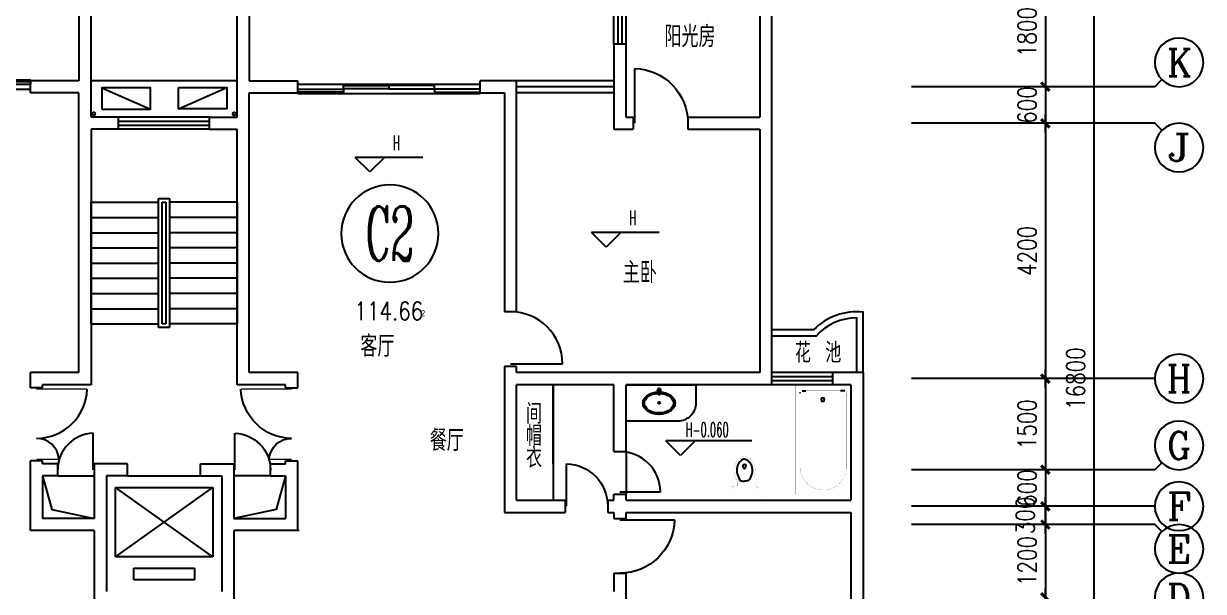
# Model space of a CAD drawing. Header units: millimetres. Extents: x 1697 to 35897, y 606 to 31682.
# Drawn here: x 16486 to 35897, y 11206 to 20545 of the extents above; entities that cross this region are included whole.
import ezdxf
from ezdxf.enums import TextEntityAlignment as Align

# ---------------------------------------------------------------- set-up
doc = ezdxf.new("R2010")
doc.units = ezdxf.units.MM
for name, color, linetype in [('AXIS', 3, 'Continuous'), ('AXIS_TEXT', 7, 'Continuous'), ('BALCONY', 6, 'Continuous'), ('JJ', 252, 'Continuous'), ('PUB_DIM', 3, 'Continuous'), ('PUB_TEXT', 7, 'Continuous'), ('STAIR', 2, 'Continuous'), ('WALL', 255, 'Continuous'), ('WINDOW', 2, 'Continuous'), ('WINDOW_TEXT', 7, 'Continuous')]:
    doc.layers.add(name, color=color, linetype=linetype)
doc.styles.add('-汉鼎简报宋', font='', dxfattribs={"width": 0.8})
doc.styles.add('_HZTXT', font='txt.shx', dxfattribs={"bigfont": 'HZTXT.shx'})
doc.styles.add('COMPLEX', font='COMPLEX')
doc.styles.add('DIM_FONT', font='SIMPLEX.shx', dxfattribs={"width": 0.8})
doc.styles.add('SIMPLEX', font='SIMPLEX.SHX')
doc.styles.get("Standard").update_dxf_attribs({"font": 'arial.ttf'})
doc.styles.get('-汉鼎简报宋').set_extended_font_data('汉鼎简报宋')
doc.dimstyles.new('AXIS', dxfattribs={"dimtxt": 300, "dimasz": 1, "dimexe": 250, "dimexo": 300, "dimgap": 150, "dimtad": 1, "dimdec": 0, "dimdsep": 46, "dimtxsty": 'DIM_FONT', "dimblk": '_DIMX', "dimcen": 2.5, "dimse1": 1, "dimse2": 1, "dimclrt": 7, "dimadec": 0, "dimazin": 0, "dimtfac": 1, "dimtdec": 0, "dimtix": 1, "dimtmove": 2, "dimatfit": 3, "dimldrblk": '_DIMX', "dimfxl": 1, "dimtolj": 1, "dimtzin": 0, "dimarcsym": 0})

# ---------------------------------------------------------------- blocks, each defined once
blk = doc.blocks.new('M_A17ORW')
for points in [[(-0.481, -0.001, 0.02, 0.02, 0), (-0.481, -0.308, 0.02, 0.02, 0)], [(0.481, 0.001, 0.02, 0.02, 0), (0.481, -0.691, 0.02, 0.02, 0)]]:
    blk.add_lwpolyline(points, format="xyseb")
for centre, radius, start, end in [((-0.501, -0.003), 0.307, 274.2492, 0.2101), ((0.505, 0.002), 0.699, 180.2762, 268.0603)]:
    blk.add_arc(centre, radius, start, end)
blk = doc.blocks.new('PENG-3')
at = {"color": 2}
for points in [[(18, -59, -0.05442), (100, -72, -0.079812), (182, -110, -0.107118), (243, -172, -0.139889), (263, -243, -0.139889), (243, -313, -0.107118), (182, -376, -0.079812), (100, -413, -0.067459), (-1, -427, -0.067459), (-103, -413, -0.079812), (-184, -376, -0.107118), (-245, -313, -0.139889), (-265, -243, -0.139889), (-245, -172, -0.107118), (-184, -110, -0.079812), (-103, -72, -0.055618), (-19, -59, -0.067459)], [(-21, -25), (-17, -94, 0.514779), (16, -94), (21, -24)]]:
    blk.add_lwpolyline(points, format="xyb", dxfattribs=at)
at = {"color": 3}
blk.add_lwpolyline([(17, -83, -0.054522), (94, -96, -0.079812), (168, -129, -0.107118), (222, -185, -0.139889), (239, -243, -0.139889), (222, -300, -0.107118), (168, -356, -0.079812), (94, -390, -0.067459), (-1, -403, -0.067459), (-97, -390, -0.079812), (-171, -356, -0.107118), (-225, -300, -0.139889), (-241, -243, -0.139889), (-225, -185, -0.107118), (-171, -129, -0.079812), (-97, -96, -0.055822), (-18, -83, -0.067459)], format="xyb", dxfattribs=at)
at = {"color": 8}
blk.add_lwpolyline([(-14, -13), (-10, -91, 0.416788), (9, -91), (13, -13)], format="xyb", dxfattribs=at)
blk.add_circle((2, -239), 16.1, dxfattribs=at)
at = {"color": 2}
blk.add_arc((0, -30), 29.6, 310.4655, 228.438, dxfattribs=at)
at = {"color": 3}
blk.add_arc((0, -30), 21.6, 301.9645, 236.6916, dxfattribs=at)
blk = doc.blocks.new('_E10XVY')
at = {"layer": 'WALL', "rotation": 90}
blk.add_blockref('PENG-3', (42, 4), dxfattribs=at)
at = {"style": 'DIM_FONT', "width": 0.8, "flags": 9}
for tag in ['XSIZE', 'YSIZE']:
    blk.add_attdef(tag, (0, 0), '', height=0.5, dxfattribs=at)
blk = doc.blocks.new('M_E4')
for p, q in [((670, -80), (670, -137)), ((670, -86), (670, -97)), ((670, -663), (670, -614))]:
    blk.add_line(p, q)
at = {"const_width": 1.5}
for points in [[(-750, -750), (-750, 0)], [(-750, 0), (750, 0)], [(750, 0), (750, -750)], [(608, -56), (640, -56)], [(670, -90), (670, -656)], [(750, -750), (-750, -750)], [(670, -663), (670, -655)]]:
    blk.add_lwpolyline(points, dxfattribs=at)
for points in [[(-399, -56, 0.930688), (-388, -693, 0.930688)], [(670, -86, 0.414214), (640, -56, 0.414214)], [(670, -90, 0.041784), (670, -85, 0.412615)], [(640, -693, 0.414214), (670, -663, 0.414214)]]:
    blk.add_lwpolyline(points, format="xyb", dxfattribs=at)
at = {"const_width": 1.5, "flags": 128}
for points in [[(-399, -56), (608, -56)], [(-399, -694), (645, -692)]]:
    blk.add_lwpolyline(points, dxfattribs=at)
for radius in [25, 23]:
    blk.add_circle((550, -381), radius)
blk.add_arc((640, -663), 30, 270, 280.176)
at = {"width": 0.8, "flags": 9}
for tag in ['XSIZE', 'YSIZE']:
    blk.add_attdef(tag, (0, 0), '', height=0.5, dxfattribs=at)
blk = doc.blocks.new('M_A2ZXL')
blk.add_line((-0.472, 0), (-0.472, -1))
blk.add_arc((-0.5, 0), 1, 271.6231, 0)
blk = doc.blocks.new('M_A12RWT')
blk.add_line((-0.5, 0.029), (0.5, 0.029))
blk = doc.blocks.new('M_E13')
for p, q in [((-572, 18), (-536, 18)), ((-572, 18), (-572, 18)), ((-536, -22), (-572, -21))]:
    blk.add_line(p, q)
at = {"const_width": 1.5}
for points in [[(-155, 240, 0.414214), (-220, 175, 0.414214)], [(-715, 0, -0.037932), (-709, 28, -0.057502), (-702, 46, -0.011128), (-686, 72, -0.047419), (-682, 78, -0.013557), (-669, 92, -0.010422), (-651, 109, -0.006492), (-632, 126, -0.010986), (-621, 135, -0.031118), (-607, 144, -0.031821), (-592, 152, -0.025304), (-572, 159, -0.028493), (-555, 164), (-520, 171), (-500, 175, -0.104917), (-492, 175, 0.047512), (-474, 173, 0.018859), (-460, 173, -0.025251), (-449, 173, -0.024361), (-434, 171, -0.018727), (-416, 168, -0.011084), (-401, 164, -0.017664), (-391, 161, -0.012553), (-375, 154, -0.012341), (-358, 147), (-320, 128, -0.005054), (-308, 122, -0.002567), (-285, 110)], [(-715, 0, 0.037932), (-709, -28, 0.057502), (-702, -46, 0.011128), (-686, -72, 0.047419), (-682, -78, 0.013557), (-669, -92, 0.010422), (-651, -109, 0.006492), (-632, -126, 0.010986), (-621, -135, 0.031118), (-607, -144, 0.031821), (-592, -152, 0.025304), (-572, -159, 0.028493), (-555, -164), (-520, -171), (-500, -175, 0.104917), (-492, -175, -0.047512), (-474, -173, -0.018859), (-460, -173, 0.025251), (-449, -173, 0.024361), (-434, -171, 0.018727), (-416, -168, 0.011084), (-401, -164, 0.017664), (-391, -161, 0.012553), (-375, -154, 0.012341), (-358, -147), (-320, -128, 0.005054), (-308, -122, 0.002567), (-285, -110)], [(-220, -175, 0.414214), (-155, -240, 0.414214)]]:
    blk.add_lwpolyline(points, format="xyb", dxfattribs=at)
for points in [[(0, 240), (-155, 240)], [(0, -240), (0, 240)], [(-220, 110), (-285, 110)], [(-220, 175), (-220, -175)], [(-285, -110), (-220, -110)], [(-155, -240), (0, -240)]]:
    blk.add_lwpolyline(points, dxfattribs=at)
for points in [[(-672, -1, -0.054114), (-666, 25, -0.08891), (-658, 39, -0.006714), (-643, 55, -0.014531), (-636, 63, -0.010713), (-618, 80, -0.017575), (-606, 90, -0.037222), (-591, 100, -0.034599), (-573, 109, -0.02298), (-556, 115, -0.023613), (-539, 119, -0.014842), (-522, 122, -0.012533), (-502, 125, -0.021838), (-477, 126, -0.029407), (-459, 125, -0.029465), (-436, 121, -0.031881), (-416, 114), (-371, 97), (-337, 83, -0.135973), (-324, 73, -0.099517), (-314, 52, -0.016651), (-311, 40, -0.010977), (-308, 20, -0.015331), (-308, 12, -0.010106), (-307, -1)], [(-672, -1, 0.054114), (-666, -26, 0.08891), (-658, -40, 0.006714), (-643, -57, 0.014531), (-636, -64, 0.010713), (-618, -82, 0.017575), (-606, -92, 0.037222), (-591, -102, 0.034599), (-573, -111, 0.02298), (-556, -117, 0.023613), (-539, -121, 0.014842), (-522, -124, 0.012533), (-502, -126, 0.021838), (-477, -127, 0.029407), (-459, -126, 0.029465), (-436, -122, 0.031881), (-416, -116), (-371, -99), (-337, -85, 0.135973), (-324, -75, 0.099517), (-314, -54, 0.016651), (-311, -41, 0.010977), (-308, -21, 0.015331), (-308, -13, 0.010106), (-307, -1)]]:
    blk.add_lwpolyline(points, format="xyb")
for centre, radius, start, end in [((-549, -3), 33.2, 100.0495, 259.9505), ((-536, -2), 20, 270, 90)]:
    blk.add_arc(centre, radius, start, end)
at = {"width": 0.8, "flags": 9}
for tag in ['XSIZE', 'YSIZE']:
    blk.add_attdef(tag, (0, 0), '', height=0.5, dxfattribs=at)
blk = doc.blocks.new('_DBLK')
blk.add_line((-0.45, 0), (-0.45, -0.95))
blk.add_arc((-0.45, 0), 0.95, 270, 0)
at = {"layer": 'WINDOW_TEXT', "style": 'SIMPLEX', "flags": 9}
blk.add_attdef('A', text='', height=1, dxfattribs=at).set_placement((0, 1.5), align=Align.MIDDLE)
blk = doc.blocks.new('_A4REV')
for p, q in [((-0.5, 0.0368), (0.5, 0.0368)), ((-0.5, -0.0147), (0.5, -0.0147))]:
    blk.add_line(p, q)
for points in [[(-0.5002, 0.0124), (-0.2502, 0.0124), (-0.2502, 0.0291), (-0.5002, 0.0291), (-0.5002, 0.0124)], [(-0.2502, -0.0061), (-0.0002, -0.0061), (-0.0002, 0.0106), (-0.2502, 0.0106), (-0.2502, -0.0061)], [(0.2502, -0.0061), (0.0002, -0.0061), (0.0002, 0.0106), (0.2502, 0.0106), (0.2502, -0.0061)], [(0.5002, 0.0124), (0.2502, 0.0124), (0.2502, 0.0291), (0.5002, 0.0291), (0.5002, 0.0124)]]:
    blk.add_lwpolyline(points)
blk = doc.blocks.new('_WBLK')
for p, q in [((-0.5, 0.5), (0.5, 0.5)), ((0.5, 0.167), (-0.5, 0.167)), ((0.5, -0.167), (-0.5, -0.167)), ((-0.5, -0.5), (0.5, -0.5))]:
    blk.add_line(p, q)
at = {"layer": 'WINDOW_TEXT', "style": 'SIMPLEX', "flags": 9}
blk.add_attdef('A', text='', height=1, dxfattribs=at).set_placement((0, 1.5), align=Align.MIDDLE)
blk = doc.blocks.new('_AXISO')
blk.add_circle((0, 0), 0.5)
at = {"layer": 'AXIS_TEXT', "style": 'COMPLEX', "width": 1.041667}
blk.add_attdef('A', text='', height=0.56, dxfattribs=at).set_placement((-0.25, -0.28), (0.25, -0.28), align=Align.FIT)
blk = doc.blocks.new('_DIMX')
blk.add_line((-150, 0), (150, 0))
at = {"const_width": 50}
blk.add_lwpolyline([(-70, -70), (70, 70)], dxfattribs=at)
blk = doc.blocks.new('*D82')
at = {"layer": 'AXIS', "color": 0, "lineweight": -2, "transparency": 16777216}
blk.add_line((33297, 14705), (33297, 13207), dxfattribs=at)
at = {"layer": 'DEFPOINTS', "color": 0, "transparency": 16777216}
for p in [(31097, 14706), (31097, 13206), (33297, 13206)]:
    blk.add_point(p, dxfattribs=at)
at = {"layer": 'AXIS', "color": 0, "lineweight": -2, "transparency": 16777216}
for p, rotation in [((33297, 14706), 90), ((33297, 13206), 270)]:
    blk.add_blockref('_DIMX', p, dxfattribs=dict(at, rotation=rotation))
at = {"layer": 'AXIS', "color": 7, "transparency": 16777216, "insert": (32997, 13956), "char_height": 300, "attachment_point": 5, "rotation": 90, "style": 'DIM_FONT'}
blk.add_mtext('\\A1;1500', dxfattribs=at)
blk = doc.blocks.new('*D83')
at = {"layer": 'AXIS', "color": 0, "lineweight": -2, "transparency": 16777216}
blk.add_line((34097, 23105), (34097, 6307), dxfattribs=at)
at = {"layer": 'DEFPOINTS', "color": 0, "transparency": 16777216}
for p in [(31097, 23106), (31097, 6306), (34097, 6306)]:
    blk.add_point(p, dxfattribs=at)
at = {"layer": 'AXIS', "color": 0, "lineweight": -2, "transparency": 16777216}
for p, rotation in [((34097, 23106), 90), ((34097, 6306), 270)]:
    blk.add_blockref('_DIMX', p, dxfattribs=dict(at, rotation=rotation))
at = {"layer": 'AXIS', "color": 7, "transparency": 16777216, "insert": (33797, 14706), "char_height": 300, "attachment_point": 5, "rotation": 90, "style": 'DIM_FONT'}
blk.add_mtext('\\A1;16800', dxfattribs=at)
blk = doc.blocks.new('_AXISO2')
blk.add_line((0.354, 0.146), (0.5, 0))
blk.add_circle((0, 0.5), 0.5)
at = {"layer": 'AXIS_TEXT', "style": 'COMPLEX', "width": 1.041667}
blk.add_attdef('A', text='', height=0.56, dxfattribs=at).set_placement((-0.25, 0.22), (0.25, 0.22), align=Align.FIT)
blk = doc.blocks.new('_AXISO1')
blk.add_line((0.354, -0.146), (0.5, 0))
blk.add_circle((0, -0.5), 0.5)
at = {"layer": 'AXIS_TEXT', "style": 'COMPLEX', "width": 1.041667}
blk.add_attdef('A', text='', height=0.56, dxfattribs=at).set_placement((-0.25, -0.78), (0.25, -0.78), align=Align.FIT)
blk = doc.blocks.new('*D85')
at = {"layer": 'AXIS', "color": 0, "lineweight": -2, "transparency": 16777216}
for p, q in [((33297, 13207), (33297, 13208)), ((33297, 13206), (33297, 12606)), ((33297, 12605), (33297, 12604))]:
    blk.add_line(p, q, dxfattribs=at)
at = {"layer": 'DEFPOINTS', "color": 0, "transparency": 16777216}
for p in [(31097, 13206), (31097, 12606), (33297, 12606)]:
    blk.add_point(p, dxfattribs=at)
at = {"layer": 'AXIS', "color": 0, "lineweight": -2, "transparency": 16777216}
for p, rotation in [((33297, 13206), 270), ((33297, 12606), 90)]:
    blk.add_blockref('_DIMX', p, dxfattribs=dict(at, rotation=rotation))
at = {"layer": 'AXIS', "color": 7, "transparency": 16777216, "insert": (32997, 12906), "char_height": 300, "attachment_point": 5, "rotation": 90, "style": 'DIM_FONT'}
blk.add_mtext('\\A1;600', dxfattribs=at)
blk = doc.blocks.new('*D86')
at = {"layer": 'AXIS', "color": 0, "lineweight": -2, "transparency": 16777216}
for p, q in [((33297, 12607), (33297, 12608)), ((33297, 12606), (33297, 12306)), ((33297, 12305), (33297, 12304))]:
    blk.add_line(p, q, dxfattribs=at)
at = {"layer": 'DEFPOINTS', "color": 0, "transparency": 16777216}
for p in [(31097, 12606), (31097, 12306), (33297, 12306)]:
    blk.add_point(p, dxfattribs=at)
at = {"layer": 'AXIS', "color": 0, "lineweight": -2, "transparency": 16777216}
for p, rotation in [((33297, 12606), 270), ((33297, 12306), 90)]:
    blk.add_blockref('_DIMX', p, dxfattribs=dict(at, rotation=rotation))
at = {"layer": 'AXIS', "color": 7, "transparency": 16777216, "insert": (32966, 12456), "char_height": 300, "attachment_point": 5, "rotation": 90, "style": 'DIM_FONT'}
blk.add_mtext('\\A1;300', dxfattribs=at)
blk = doc.blocks.new('*D87')
at = {"layer": 'AXIS', "color": 0, "lineweight": -2, "transparency": 16777216}
blk.add_line((33297, 12305), (33297, 11107), dxfattribs=at)
at = {"layer": 'DEFPOINTS', "color": 0, "transparency": 16777216}
for p in [(31097, 12306), (31097, 11106), (33297, 11106)]:
    blk.add_point(p, dxfattribs=at)
at = {"layer": 'AXIS', "color": 0, "lineweight": -2, "transparency": 16777216}
for p, rotation in [((33297, 12306), 90), ((33297, 11106), 270)]:
    blk.add_blockref('_DIMX', p, dxfattribs=dict(at, rotation=rotation))
at = {"layer": 'AXIS', "color": 7, "transparency": 16777216, "insert": (32997, 11706), "char_height": 300, "attachment_point": 5, "rotation": 90, "style": 'DIM_FONT'}
blk.add_mtext('\\A1;1200', dxfattribs=at)
blk = doc.blocks.new('*D88')
at = {"layer": 'AXIS', "color": 0, "lineweight": -2, "transparency": 16777216}
blk.add_line((33297, 11105), (33297, 9007), dxfattribs=at)
at = {"layer": 'DEFPOINTS', "color": 0, "transparency": 16777216}
for p in [(31097, 11106), (31097, 9006), (33297, 9006)]:
    blk.add_point(p, dxfattribs=at)
at = {"layer": 'AXIS', "color": 0, "lineweight": -2, "transparency": 16777216}
for p, rotation in [((33297, 11106), 90), ((33297, 9006), 270)]:
    blk.add_blockref('_DIMX', p, dxfattribs=dict(at, rotation=rotation))
at = {"layer": 'AXIS', "color": 7, "transparency": 16777216, "insert": (32997, 10056), "char_height": 300, "attachment_point": 5, "rotation": 90, "style": 'DIM_FONT'}
blk.add_mtext('\\A1;2100', dxfattribs=at)
blk = doc.blocks.new('*D91')
at = {"layer": 'AXIS', "color": 0, "lineweight": -2, "transparency": 16777216}
blk.add_line((33297, 21305), (33297, 19507), dxfattribs=at)
at = {"layer": 'DEFPOINTS', "color": 0, "transparency": 16777216}
for p in [(31097, 21306), (31097, 19506), (33297, 19506)]:
    blk.add_point(p, dxfattribs=at)
at = {"layer": 'AXIS', "color": 0, "lineweight": -2, "transparency": 16777216}
for p, rotation in [((33297, 21306), 90), ((33297, 19506), 270)]:
    blk.add_blockref('_DIMX', p, dxfattribs=dict(at, rotation=rotation))
at = {"layer": 'AXIS', "color": 7, "transparency": 16777216, "insert": (32997, 20406), "char_height": 300, "attachment_point": 5, "rotation": 90, "style": 'DIM_FONT'}
blk.add_mtext('\\A1;1800', dxfattribs=at)
blk = doc.blocks.new('*D92')
at = {"layer": 'AXIS', "color": 0, "lineweight": -2, "transparency": 16777216}
for p, q in [((33297, 19507), (33297, 19508)), ((33297, 19506), (33297, 18906)), ((33297, 18905), (33297, 18904))]:
    blk.add_line(p, q, dxfattribs=at)
at = {"layer": 'DEFPOINTS', "color": 0, "transparency": 16777216}
for p in [(31097, 19506), (31097, 18906), (33297, 18906)]:
    blk.add_point(p, dxfattribs=at)
at = {"layer": 'AXIS', "color": 0, "lineweight": -2, "transparency": 16777216}
for p, rotation in [((33297, 19506), 270), ((33297, 18906), 90)]:
    blk.add_blockref('_DIMX', p, dxfattribs=dict(at, rotation=rotation))
at = {"layer": 'AXIS', "color": 7, "transparency": 16777216, "insert": (32997, 19206), "char_height": 300, "attachment_point": 5, "rotation": 90, "style": 'DIM_FONT'}
blk.add_mtext('\\A1;600', dxfattribs=at)
blk = doc.blocks.new('*D93')
at = {"layer": 'AXIS', "color": 0, "lineweight": -2, "transparency": 16777216}
blk.add_line((33297, 18905), (33297, 14707), dxfattribs=at)
at = {"layer": 'DEFPOINTS', "color": 0, "transparency": 16777216}
for p in [(31097, 18906), (31097, 14706), (33297, 14706)]:
    blk.add_point(p, dxfattribs=at)
at = {"layer": 'AXIS', "color": 0, "lineweight": -2, "transparency": 16777216}
for p, rotation in [((33297, 18906), 90), ((33297, 14706), 270)]:
    blk.add_blockref('_DIMX', p, dxfattribs=dict(at, rotation=rotation))
at = {"layer": 'AXIS', "color": 7, "transparency": 16777216, "insert": (32997, 16806), "char_height": 300, "attachment_point": 5, "rotation": 90, "style": 'DIM_FONT'}
blk.add_mtext('\\A1;4200', dxfattribs=at)

msp = doc.modelspace()

# ---------------------------------------------------------------- linework, layer by layer
at = {"layer": 'AXIS'}
for p, q in [((35097.5, 19506.2), (31097.5, 19506.2)), ((35097.5, 18906.2), (31097.5, 18906.2)), ((35097.5, 14706.2), (31097.5, 14706.2)), ((35097.5, 13206.2), (31097.5, 13206.2)), ((35097.5, 12606.2), (31097.5, 12606.2)), ((35097.5, 12306.2), (31097.5, 12306.2))]:
    msp.add_line(p, q, dxfattribs=at)
at = {"layer": 'BALCONY'}
for p, q in [((19997.5, 19606.2), (17597.5, 19606.2)), ((17771.9, 19486.8), (18571.9, 19136.8)), ((19032.4, 19142.3), (19832.4, 19492.3)), ((30197.5, 14806.2), (30197.7, 15615.3))]:
    msp.add_line(p, q, dxfattribs=at)
for points in [[(17771.9, 19136.8), (18571.9, 19136.8), (18571.9, 19486.8), (17771.9, 19486.8)], [(19032.4, 19492.3), (19832.4, 19492.3), (19832.4, 19142.3), (19032.4, 19142.3)]]:
    msp.add_lwpolyline(points, close=True, dxfattribs=at)
for points in [[(30297.5, 14806.2), (30297.5, 15801.2, 0.2277092), (29483.3, 15506.2), (28797.5, 15506.2)], [(30197.5, 14806.2), (30197.5, 15706.2, 0.2134218), (29526.7, 15406.2), (28797.5, 15406.2)]]:
    msp.add_lwpolyline(points, format="xyb", dxfattribs=at)
for centre in [(17642.2, 19060.8), (19952.7, 19060.8)]:
    msp.add_circle(centre, 25, dxfattribs=at)
at = {"layer": 'JJ'}
for p, q in [((25197.5, 14606.2), (25197.5, 12706.2)), ((17047.5, 13106.2), (17647.5, 13106.2)), ((20547.5, 13106.2), (19947.5, 13106.2))]:
    msp.add_line(p, q, dxfattribs=at)
msp.add_lwpolyline([(26397.5, 14606.2), (27548.4, 14606.2), (27548.4, 14306.5, -0.4142136), (27248.4, 14006.5), (26397.5, 14006.5)], format="xyb", close=True, dxfattribs=at)
for points in [[(16797.5, 13106.2), (16951, 12554.8), (17647.5, 12406.2)], [(20797.5, 13106.2), (20644, 12554.8), (19947.5, 12406.2)]]:
    msp.add_lwpolyline(points, dxfattribs=at)
at = {"layer": 'PUB_DIM'}
for p, q in [((22183.8, 18104.4), (21943.8, 18344.4)), ((23056.9, 18344.4), (21943.8, 18344.4)), ((22423.8, 18344.4), (22183.8, 18104.4)), ((26072.2, 16868.1), (25832.2, 17108.1)), ((26945.3, 17108.1), (25832.2, 17108.1)), ((26312.2, 17108.1), (26072.2, 16868.1)), ((27295.4, 13441.1), (27055.4, 13681.1)), ((28468.5, 13681.1), (27055.4, 13681.1)), ((27535.4, 13681.1), (27295.4, 13441.1))]:
    msp.add_line(p, q, dxfattribs=at)
at = {"layer": 'STAIR'}
for p, q in [((18707.5, 15546.2), (18707.5, 17666.2)), ((18707.5, 17666.2), (18887.5, 17666.2)), ((18887.5, 17666.2), (18887.5, 15546.2)), ((17597.5, 17606.2), (18707.5, 17606.2)), ((17597.5, 15606.2), (17597.5, 17606.2)), ((18767.5, 15606.2), (18767.5, 17606.2)), ((18767.5, 17606.2), (18827.5, 17606.2)), ((18827.5, 17606.2), (18827.5, 15606.2)), ((19997.5, 17606.2), (18887.5, 17606.2)), ((19997.5, 17606.2), (19997.5, 15606.2)), ((17597.5, 17356.2), (18707.5, 17356.2)), ((19997.5, 17356.2), (18887.5, 17356.2)), ((17597.5, 17106.2), (18707.5, 17106.2)), ((19997.5, 17106.2), (18887.5, 17106.2)), ((17597.5, 16856.2), (18707.5, 16856.2)), ((19997.5, 16856.2), (18887.5, 16856.2)), ((17597.5, 16606.2), (18707.5, 16606.2)), ((19997.5, 16606.2), (18887.5, 16606.2)), ((17597.5, 16356.2), (18707.5, 16356.2)), ((19997.5, 16356.2), (18887.5, 16356.2)), ((17597.5, 16106.2), (18707.5, 16106.2)), ((19997.5, 16106.2), (18887.5, 16106.2)), ((17597.5, 15856.2), (18707.5, 15856.2)), ((19997.5, 15856.2), (18887.5, 15856.2)), ((17597.5, 15606.2), (18707.5, 15606.2)), ((18887.5, 15546.2), (18707.5, 15546.2)), ((18827.5, 15606.2), (18767.5, 15606.2)), ((19997.5, 15606.2), (18887.5, 15606.2)), ((17997.5, 11776.2), (17997.5, 12916.2)), ((17997.5, 12916.2), (19597.5, 12916.2)), ((19597.5, 11776.2), (17997.5, 12916.2)), ((17997.5, 11776.2), (19597.5, 12916.2)), ((19597.5, 12916.2), (19597.5, 11776.2)), ((19597.5, 11776.2), (17997.5, 11776.2)), ((18297.5, 11396.2), (18297.5, 11586.2)), ((18297.5, 11586.2), (19297.5, 11586.2)), ((19297.5, 11586.2), (19297.5, 11396.2)), ((19297.5, 11396.2), (18297.5, 11396.2))]:
    msp.add_line(p, q, dxfattribs=at)
at = {"layer": 'WALL'}
for p, q in [((17397.5, 21406.2), (17397.5, 19606.2)), ((17597.5, 19006.2), (17597.5, 21406.2)), ((19997.5, 19006.2), (19997.5, 21406.2)), ((20197.5, 21406.2), (20197.5, 19606.2)), ((28597.5, 21406.2), (28597.5, 19006.2)), ((28797.5, 14606.2), (28797.5, 21406.2)), ((26197.5, 20206.2), (26197.5, 18806.2)), ((26397.5, 20206.2), (26197.5, 20206.2)), ((26397.5, 19006.2), (26397.5, 20206.2)), ((16597.5, 19406.2), (16597.5, 19606.2)), ((17397.5, 19606.2), (16597.5, 19606.2)), ((20197.5, 19606.2), (20997.5, 19606.2)), ((20997.5, 19406.2), (20997.5, 19606.2)), ((24597.5, 19606.2), (23997.5, 19606.2)), ((23997.5, 19406.2), (23997.5, 19606.2)), ((24597.5, 15806.2), (24597.5, 19606.2)), ((17397.5, 19406.2), (16597.5, 19406.2)), ((17397.5, 14806.2), (17397.5, 19406.2)), ((20197.5, 19406.2), (20997.5, 19406.2)), ((20197.5, 14806.2), (20197.5, 19406.2)), ((23997.5, 19406.2), (24397.5, 19406.2)), ((24397.5, 19406.2), (24397.5, 15806.2)), ((18047.5, 19006.2), (17597.5, 19006.2)), ((18047.5, 18806.2), (18047.5, 19006.2)), ((19547.5, 18806.2), (19547.5, 19006.2)), ((19547.5, 19006.2), (19997.5, 19006.2)), ((26397.5, 19006.2), (26517.5, 19006.2)), ((26517.5, 19006.2), (26517.5, 18806.2)), ((27417.5, 19006.2), (28597.5, 19006.2)), ((27417.5, 19006.2), (27417.5, 18806.2)), ((17597.5, 18806.2), (17597.5, 14606.2)), ((18047.5, 18806.2), (17597.5, 18806.2)), ((19547.5, 18806.2), (19997.5, 18806.2)), ((19997.5, 14606.2), (19997.5, 18806.2)), ((26197.5, 18806.2), (26517.5, 18806.2)), ((27417.5, 18806.2), (28597.5, 18806.2)), ((28597.5, 18806.2), (28597.5, 14806.2)), ((24597.5, 15806.2), (24397.5, 15806.2)), ((17397.5, 14806.2), (16597.5, 14806.2)), ((16597.5, 14556.2), (16597.5, 14806.2)), ((20997.5, 14806.2), (20197.5, 14806.2)), ((20997.5, 14556.2), (20997.5, 14806.2)), ((24397.5, 14906.2), (24397.5, 12506.2)), ((24597.5, 14906.2), (24397.5, 14906.2)), ((24597.5, 14806.2), (24597.5, 14906.2)), ((28597.5, 14806.2), (24597.5, 14806.2)), ((30297.6, 14806.2), (29802.1, 14806.2)), ((29802.1, 14606.2), (29802.1, 14806.2)), ((30297.6, 14806.2), (30297.6, 8906.2)), ((16797.5, 14556.2), (16797.5, 14606.2)), ((17597.5, 14606.2), (16797.5, 14606.2)), ((20797.5, 14606.2), (19997.5, 14606.2)), ((20797.5, 14556.2), (20797.5, 14606.2)), ((24597.5, 12706.2), (24597.5, 14606.2)), ((26197.5, 14606.2), (24597.5, 14606.2)), ((26197.5, 13506.2), (26197.5, 14606.2)), ((26397.5, 13506.2), (26397.5, 14606.2)), ((28797.5, 14606.2), (26397.5, 14606.2)), ((30097.6, 14606.2), (29802.1, 14606.2)), ((30097.6, 14606.2), (30097.6, 12706.2)), ((16797.5, 14556.2), (16597.5, 14556.2)), ((20797.5, 14556.2), (20997.5, 14556.2)), ((26197.5, 13506.2), (26397.5, 13506.2)), ((16597.5, 12206.2), (16597.5, 13356.2)), ((16797.5, 13356.2), (16597.5, 13356.2)), ((16797.5, 13306.2), (16797.5, 13356.2)), ((17047.5, 13306.2), (16797.5, 13306.2)), ((17047.5, 13106.2), (17047.5, 13306.2)), ((18197.5, 13306.2), (17647.5, 13306.2)), ((17647.5, 13306.2), (17647.5, 12406.2)), ((18197.5, 13106.2), (18197.5, 13306.2)), ((19397.5, 13306.2), (19947.5, 13306.2)), ((19397.5, 13106.2), (19397.5, 13306.2)), ((19947.5, 13306.2), (19947.5, 12406.2)), ((20547.5, 13306.2), (20797.5, 13306.2)), ((20547.5, 13106.2), (20547.5, 13306.2)), ((20797.5, 13306.2), (20797.5, 13356.2)), ((20797.5, 13356.2), (20997.5, 13356.2)), ((20997.5, 12206.2), (20997.5, 13356.2)), ((16797.5, 13106.2), (16797.5, 12406.2)), ((17047.5, 13106.2), (16797.5, 13106.2)), ((17847.5, 13106.2), (17847.5, 11206.2)), ((18197.5, 13106.2), (17847.5, 13106.2)), ((19397.5, 13106.2), (19747.5, 13106.2)), ((19747.5, 13106.2), (19747.5, 11206.2)), ((20547.5, 13106.2), (20797.5, 13106.2)), ((20797.5, 13106.2), (20797.5, 12406.2)), ((24597.5, 12706.2), (25397.5, 12706.2)), ((25397.5, 12706.2), (25397.5, 12506.2)), ((26097.5, 12706.2), (26197.5, 12706.2)), ((26097.5, 12706.2), (26097.5, 12506.2)), ((26197.5, 12706.2), (26197.5, 12806.2)), ((26197.5, 12806.2), (26397.5, 12806.2)), ((26397.5, 12706.2), (26397.5, 12806.2)), ((26397.5, 12706.2), (30097.6, 12706.2)), ((24397.5, 12506.2), (25397.5, 12506.2)), ((26097.5, 12506.2), (26197.5, 12506.2)), ((26197.5, 12506.2), (26197.5, 12406.2)), ((26397.5, 12406.2), (26397.5, 12506.2)), ((26397.5, 12506.2), (30097.6, 12506.2)), ((30097.6, 12506.2), (30097.6, 9106.2)), ((17647.5, 12406.2), (16797.5, 12406.2)), ((19947.5, 12406.2), (20797.5, 12406.2)), ((26197.5, 12406.2), (26397.5, 12406.2)), ((17647.5, 12206.2), (16597.5, 12206.2)), ((17647.5, 12206.2), (17647.5, 11006.2)), ((21022.5, 12206.2), (19947.5, 12206.2)), ((19947.5, 12206.2), (19947.5, 11006.2)), ((26197.5, 11506.2), (26197.5, 11206.2)), ((26197.5, 11506.2), (26397.5, 11506.2)), ((26397.5, 9106.2), (26397.5, 11506.2))]:
    msp.add_line(p, q, dxfattribs=at)
at = {"layer": 'WINDOW'}
for p, q in [((26197.5, 19606.2), (24597.5, 19606.2)), ((26197.5, 19506.2), (24597.5, 19506.2)), ((26197.5, 19406.2), (24597.5, 19406.2)), ((25197.5, 13306.2), (25197.5, 14606.2)), ((26397.5, 13506.2), (26397.5, 12806.2))]:
    msp.add_line(p, q, dxfattribs=at)

# ---------------------------------------------------------------- block references
at = {"layer": 'AXIS'}
ref = msp.add_blockref('_AXISO2', (35497.5, 19506.2), dxfattribs=dict(at, xscale=-800, yscale=800, zscale=800))
ref.add_attrib('A', 'K', dxfattribs={"layer": 'AXIS_TEXT', "height": 448, "rotation": 360, "style": 'COMPLEX', "width": 0.986842}).set_placement((35297.5, 19682.2), (35697.5, 19682.2), align=Align.FIT)
ref = msp.add_blockref('_AXISO1', (35497.5, 18906.2), dxfattribs=dict(at, xscale=-800, yscale=800, zscale=800))
ref.add_attrib('A', 'J', dxfattribs={"layer": 'AXIS_TEXT', "height": 448, "rotation": 360, "style": 'COMPLEX', "width": 1.704545}).set_placement((35297.5, 18282.2), (35697.5, 18282.2), align=Align.FIT)
ref = msp.add_blockref('_AXISO', (22512.1, 17091.2), dxfattribs=dict(at, xscale=-1600, yscale=1600, zscale=1600, rotation=180))
ref.add_attrib('A', 'C2', dxfattribs={"layer": 'AXIS_TEXT', "height": 896, "style": 'COMPLEX', "width": 0.535714}).set_placement((22112.1, 16643.2), (22912.1, 16643.2), align=Align.FIT)
ref = msp.add_blockref('_AXISO', (35497.5, 14706.2), dxfattribs=dict(at, xscale=-800, yscale=800, zscale=800))
ref.add_attrib('A', 'H', dxfattribs={"layer": 'AXIS_TEXT', "height": 448, "style": 'COMPLEX', "width": 0.9375}).set_placement((35297.5, 14482.2), (35697.5, 14482.2), align=Align.FIT)
ref = msp.add_blockref('_AXISO2', (35497.5, 13206.2), dxfattribs=dict(at, xscale=-800, yscale=800, zscale=800))
ref.add_attrib('A', 'G', dxfattribs={"layer": 'AXIS_TEXT', "height": 448, "rotation": 360, "style": 'COMPLEX', "width": 1.041667}).set_placement((35297.5, 13382.2), (35697.5, 13382.2), align=Align.FIT)
ref = msp.add_blockref('_AXISO', (35497.5, 12606.2), dxfattribs=dict(at, xscale=-800, yscale=800, zscale=800))
ref.add_attrib('A', 'F', dxfattribs={"layer": 'AXIS_TEXT', "height": 448, "style": 'COMPLEX', "width": 1.171875}).set_placement((35297.5, 12382.2), (35697.5, 12382.2), align=Align.FIT)
ref = msp.add_blockref('_AXISO1', (35497.5, 12306.2), dxfattribs=dict(at, xscale=-800, yscale=800, zscale=800))
ref.add_attrib('A', 'E', dxfattribs={"layer": 'AXIS_TEXT', "height": 448, "rotation": 360, "style": 'COMPLEX', "width": 1.171875}).set_placement((35297.5, 11682.2), (35697.5, 11682.2), align=Align.FIT)
ref = msp.add_blockref('_AXISO', (35497.5, 11106.2), dxfattribs=dict(at, xscale=-800, yscale=800, zscale=800))
ref.add_attrib('A', 'D', dxfattribs={"layer": 'AXIS_TEXT', "height": 448, "style": 'COMPLEX', "width": 1.102941}).set_placement((35297.5, 10882.2), (35697.5, 10882.2), align=Align.FIT)
at = {"layer": 'BALCONY', "xscale": -1.200000000011642, "yscale": 1.200000000011642, "zscale": 1.2, "rotation": 270}
msp.add_blockref('M_E4', (30092.4, 13701), dxfattribs=at)
at = {"layer": 'JJ', "rotation": 270}
for name, p in [('_E10XVY', (26937.5, 14586.6)), ('M_E13', (28347.7, 12712.2))]:
    msp.add_blockref(name, p, dxfattribs=at)
at = {"layer": 'WINDOW'}
for name, p, xscale, yscale, zscale, rotation in [('_WBLK', (26297.5, 20706.2), 1000, 200, 1000, 90), ('M_A2ZXL', (26967.5, 18906.2), -900, 900, 900, 180), ('_DBLK', (24497.5, 15356.2), 900, 900, 900, 90), ('M_A17ORW', (16697.5, 13956.2), 1200, 1200, 1200, 90), ('M_A17ORW', (20897.5, 13956.2), -1200, 1200, 1200, 270), ('_DBLK', (26297.5, 13156.2), -700, -700, 700, 270), ('M_A2ZXL', (25747.5, 12606.2), -700, 700, 700, 180), ('M_A12RWT', (18797.5, 13140.5), -1200, 1200, 1200, 180), ('M_A2ZXL', (26297.5, 11956.2), 900, -900, 900, 270)]:
    msp.add_blockref(name, p, dxfattribs=dict(at, xscale=xscale, yscale=yscale, zscale=zscale, rotation=rotation))
for name, p, xscale, yscale, zscale in [('_A4REV', (15097.5, 19506.2), -3000, 3000, 3000), ('_A4REV', (22497.5, 19506.2), 3000, -3000, 3000), ('_WBLK', (18797.5, 18906.2), -1500, 200.0000000000582, 1500), ('_WBLK', (29302.1, 14706.2), -1000, 199.9999999634456, 1000), ('M_A2ZXL', (17347.5, 13206.2), -600, -600, 600), ('M_A2ZXL', (20247.5, 13206.2), 600, -600, 600)]:
    msp.add_blockref(name, p, dxfattribs=dict(at, xscale=xscale, yscale=yscale, zscale=zscale))

# ---------------------------------------------------------------- texts
at = {"style": 'DIM_FONT', "oblique": -180, "text_generation_flag": 4, "width": 0.8, "flags": 9}
for tag, s in [('YSIZE', '500'), ('XSIZE', '1500')]:
    msp.add_attdef(tag, (28625.4, 12770.1), s, height=0.55, rotation=90, dxfattribs=at)
at = {"layer": 'PUB_DIM', "style": 'DIM_FONT', "width": 0.5}
for s, p in [('H', (22620.3, 18584.4)), ('H', (26508.8, 17348.1)), ('H-0.060', (27732, 13866.1))]:
    msp.add_text(s, height=240, dxfattribs=at).set_placement(p, align=Align.MIDDLE)
at = {"layer": 'PUB_TEXT', "width": 0.8}
for s, height, style, p in [('阳光房', 350, '_HZTXT', (27030.3, 20156.8)), ('主卧', 350, '_HZTXT', (26345.3, 16274.1)), ('114.66', 300, '_HZTXT', (21929.7, 15668.4)), ('2', 100, '-汉鼎简报宋', (23024.5, 15731)), ('客厅', 350, '_HZTXT', (22027.4, 15064.1)), ('花 池', 330, '_HZTXT', (29176.4, 14966.6)), ('餐厅', 350, '_HZTXT', (23168.2, 13514.8))]:
    msp.add_text(s, height=height, dxfattribs=dict(at, style=style)).set_placement(p)
at = {"layer": 'PUB_TEXT', "style": '_HZTXT', "width": 0.8}
for s, p in [('间', (24884.5, 14142.9)), ('帽', (24884.5, 13781.8)), ('衣', (24884.5, 13420.7))]:
    msp.add_text(s, height=330, dxfattribs=at).set_placement(p, align=Align.MIDDLE)

# ---------------------------------------------------------------- dimensions: what is measured, and where the dimension line sits
at = {"layer": 'AXIS'}
dim = msp.add_aligned_dim(p1=(31097.5, 23106.2), p2=(31097.5, 6306.2), distance=3000, dimstyle='AXIS', dxfattribs=at)
dim.commit()
dim.dimension.update_dxf_attribs({"geometry": '*D83', "text_midpoint": (33797.5, 14706.2)})
for base, p1, p2, picture, middle in [((33297.5, 19506.2), (31097.5, 21306.2), (31097.5, 19506.2), '*D91', (32997.5, 20406.2)), ((33297.5, 18906.2), (31097.5, 19506.2), (31097.5, 18906.2), '*D92', (32997.5, 19206.2)), ((33297.5, 14706.2), (31097.5, 18906.2), (31097.5, 14706.2), '*D93', (32997.5, 16806.2)), ((33297.5, 13206.2), (31097.5, 14706.2), (31097.5, 13206.2), '*D82', (32997.5, 13956.2)), ((33297.5, 12606.2), (31097.5, 13206.2), (31097.5, 12606.2), '*D85', (32997.5, 12906.2)), ((33297.5, 11106.2), (31097.5, 12306.2), (31097.5, 11106.2), '*D87', (32997.5, 11706.2)), ((33297.5, 9006.2), (31097.5, 11106.2), (31097.5, 9006.2), '*D88', (32997.5, 10056.2))]:
    dim = msp.add_linear_dim(base=base, p1=p1, p2=p2, angle=270, dimstyle='AXIS', dxfattribs=at)
    dim.commit()
    dim.dimension.update_dxf_attribs({"geometry": picture, "text_midpoint": middle})
dim = msp.add_linear_dim(base=(33297.5, 12306.2), p1=(31097.5, 12606.2), p2=(31097.5, 12306.2), angle=270, dimstyle='AXIS', dxfattribs=at)
dim.commit()
dim.dimension.update_dxf_attribs({"geometry": '*D86', "text_midpoint": (32966.5, 12456.2), "dimtype": 160})

doc.saveas('drawing.dxf')
